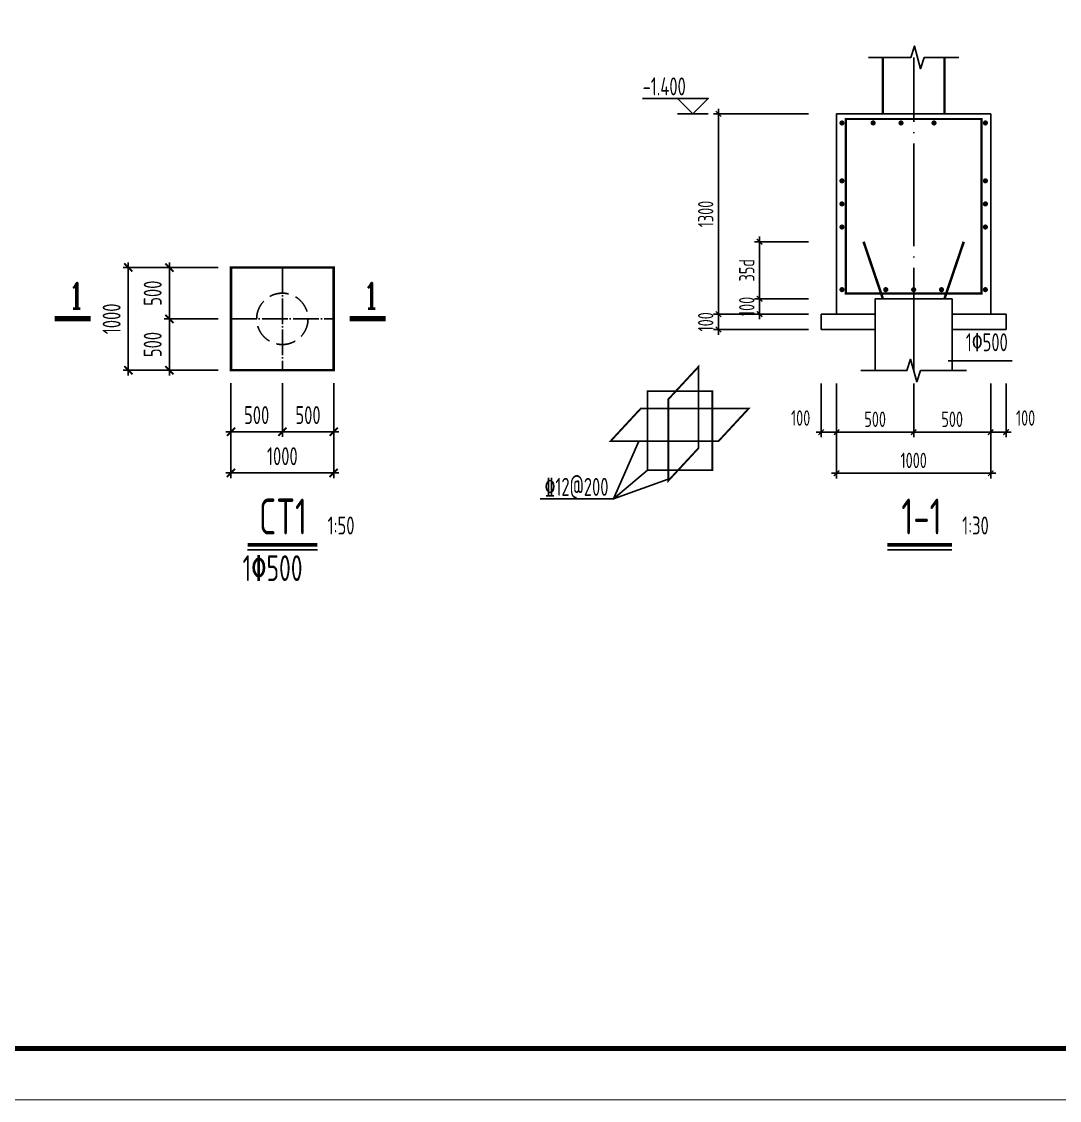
# Model space of a CAD drawing. Extents: x 287149 to 898857, y 100802 to 160212.
# Drawn here: x 545001 to 565214, y 100812 to 121822 of the extents above; entities that cross this region are included whole.
import ezdxf
from ezdxf.enums import TextEntityAlignment as Align

# ---------------------------------------------------------------- set-up
doc = ezdxf.new("R2010")
doc.units = 0
doc.header["$LTSCALE"] = 1000
doc.linetypes.add('DASH', pattern=[0.35, 0.25, -0.1])
doc.linetypes.add('DOTE', pattern=[2.42, 2, -0.2, 0.02, -0.2])
doc.layers.get('0').update_dxf_attribs({"linetype": 'CONTINUOUS'})
doc.layers.get('DEFPOINTS').update_dxf_attribs({"linetype": 'CONTINUOUS'})
for name, color, linetype in [('AXIS', 8, 'DOTE'), ('COLU', 7, 'CONTINUOUS'), ('CT', 255, 'CONTINUOUS'), ('DIM', 3, 'CONTINUOUS'), ('FRAME', 3, 'CONTINUOUS'), ('TEXT', 7, 'CONTINUOUS'), ('THIN', 7, 'CONTINUOUS'), ('ZJ', 1, 'CONTINUOUS'), ('填充', 8, 'CONTINUOUS')]:
    doc.layers.add(name, color=color, linetype=linetype)
doc.layers.add('rein', color=1, linetype='CONTINUOUS', lineweight=18)
doc.styles.add('COMPLEX', font='COMPLEX')
doc.styles.add('TSSD_Dimension', font='tssdeng.shx', dxfattribs={"width": 0.7, "bigfont": 'hztxt.shx'})
doc.styles.add('TSSD_Label', font='tssdeng.shx', dxfattribs={"width": 0.7, "bigfont": 'aHzTXT.shx'})
doc.styles.add('TSSD_Rein', font='tssdeng.shx', dxfattribs={"width": 0.7, "bigfont": 'hztxt.shx'})
doc.dimstyles.new('TSSD_30_100', dxfattribs={"dimtxt": 300, "dimasz": 100, "dimexe": 100, "dimexo": 250, "dimgap": 100, "dimtad": 1, "dimdec": 0, "dimlfac": 0.333333, "dimzin": 0, "dimdsep": 46, "dimtxsty": 'TSSD_Dimension', "dimblk": 'ARCHTICK', "dimcen": 0, "dimdle": 100, "dimclrt": 7, "dimadec": 0, "dimazin": 0, "dimtfac": 1, "dimtdec": 0, "dimtix": 1, "dimtmove": 2, "dimatfit": 3, "dimfxl": 100, "dimtolj": 1, "dimtzin": 0, "dimarcsym": 0})
doc.dimstyles.new('TSSD_50_100', dxfattribs={"dimtxt": 350, "dimasz": 150, "dimexe": 100, "dimexo": 250, "dimgap": 150, "dimtad": 1, "dimdec": 0, "dimlfac": 0.5, "dimzin": 0, "dimdsep": 46, "dimtxsty": 'TSSD_Dimension', "dimblk": 'ARCHTICK', "dimcen": 0, "dimdle": 100, "dimclrd": 3, "dimclre": 3, "dimclrt": 7, "dimadec": 0, "dimazin": 0, "dimtfac": 1, "dimtdec": 0, "dimtix": 1, "dimtmove": 2, "dimatfit": 3, "dimfxl": 100, "dimtolj": 1, "dimtzin": 0, "dimarcsym": 0})

# ---------------------------------------------------------------- blocks, each defined once
blk = doc.blocks.new('A$C2F0C53E4')
at = {"layer": 'FRAME'}
for points, const_width in [([(10, 42010), (10, 10), (59410, 10), (59410, 42010)], 20), ([(2510, 41010), (2510, 1010), (58410, 1010), (58410, 41010)], 100)]:
    blk.add_lwpolyline(points, close=True, dxfattribs=dict(at, const_width=const_width))
blk = doc.blocks.new('_ARCHTICK')
at = {"color": 0}
blk.add_lwpolyline([(-0.53033, -0.53033, 0.25, 0.25, 0), (0.53033, 0.53033, 0.5, 0.5, 0)], format="xyseb", dxfattribs=at)
blk = doc.blocks.new('*D61')
at = {"layer": 'DEFPOINTS', "color": 0}
for p in [(549079.531898, 115032.408617), (550079.531898, 115032.408617), (549079.531898, 113832.408617)]:
    blk.add_point(p, dxfattribs=at)
at = {"layer": 'DIM', "color": 3, "lineweight": -2}
for p, q in [((549079.531898, 114782.408617), (549079.531898, 113732.408617)), ((550079.531898, 114782.408617), (550079.531898, 113732.408617)), ((550179.531898, 113832.408617), (548979.531898, 113832.408617))]:
    blk.add_line(p, q, dxfattribs=at)
at = {"layer": 'DIM', "color": 3, "lineweight": -2, "xscale": 150, "yscale": 150, "zscale": 150, "rotation": 180}
blk.add_blockref('_ARCHTICK', (549079.531898, 113832.408617), dxfattribs=at)
at = {"layer": 'DIM', "color": 3, "lineweight": -2, "xscale": 150, "yscale": 150, "zscale": 150}
blk.add_blockref('_ARCHTICK', (550079.531898, 113832.408617), dxfattribs=at)
at = {"layer": 'DIM', "color": 7, "insert": (549579.531898, 114157.408617), "char_height": 350, "attachment_point": 5, "style": 'TSSD_Dimension'}
blk.add_mtext('\\A1;500', dxfattribs=at)
blk = doc.blocks.new('*D62')
at = {"layer": 'DEFPOINTS', "color": 0}
for p in [(550079.531898, 115032.408617), (551079.531898, 115032.408617), (551079.531898, 113832.408617)]:
    blk.add_point(p, dxfattribs=at)
at = {"layer": 'DIM', "color": 3, "lineweight": -2}
for p, q in [((550079.531898, 114782.408617), (550079.531898, 113732.408617)), ((551079.531898, 114782.408617), (551079.531898, 113732.408617)), ((549979.531898, 113832.408617), (551179.531898, 113832.408617))]:
    blk.add_line(p, q, dxfattribs=at)
at = {"layer": 'DIM', "color": 3, "lineweight": -2, "xscale": 150, "yscale": 150, "zscale": 150, "rotation": 180}
blk.add_blockref('_ARCHTICK', (550079.531898, 113832.408617), dxfattribs=at)
at = {"layer": 'DIM', "color": 3, "lineweight": -2, "xscale": 150, "yscale": 150, "zscale": 150}
blk.add_blockref('_ARCHTICK', (551079.531898, 113832.408617), dxfattribs=at)
at = {"layer": 'DIM', "color": 7, "insert": (550579.531898, 114157.408617), "char_height": 350, "attachment_point": 5, "style": 'TSSD_Dimension'}
blk.add_mtext('\\A1;500', dxfattribs=at)
blk = doc.blocks.new('*D63')
at = {"layer": 'DEFPOINTS', "color": 0}
for p in [(549079.531898, 115032.408617), (551079.531898, 115032.408617), (551079.531898, 113032.408617)]:
    blk.add_point(p, dxfattribs=at)
at = {"layer": 'DIM', "color": 3, "lineweight": -2}
for p, q in [((549079.531898, 114782.408617), (549079.531898, 112932.408617)), ((551079.531898, 114782.408617), (551079.531898, 112932.408617)), ((548979.531898, 113032.408617), (551179.531898, 113032.408617))]:
    blk.add_line(p, q, dxfattribs=at)
at = {"layer": 'DIM', "color": 3, "lineweight": -2, "xscale": 150, "yscale": 150, "zscale": 150, "rotation": 180}
blk.add_blockref('_ARCHTICK', (549079.531898, 113032.408617), dxfattribs=at)
at = {"layer": 'DIM', "color": 3, "lineweight": -2, "xscale": 150, "yscale": 150, "zscale": 150}
blk.add_blockref('_ARCHTICK', (551079.531898, 113032.408617), dxfattribs=at)
at = {"layer": 'DIM', "color": 7, "insert": (550079.531898, 113357.408617), "char_height": 350, "attachment_point": 5, "style": 'TSSD_Dimension'}
blk.add_mtext('\\A1;1000', dxfattribs=at)
blk = doc.blocks.new('*D64')
at = {"layer": 'DEFPOINTS', "color": 0}
for p in [(547879.531898, 117032.408617), (549079.531898, 117032.408617), (549079.531898, 116032.408617)]:
    blk.add_point(p, dxfattribs=at)
at = {"layer": 'DIM', "color": 3, "lineweight": -2}
for p, q in [((548829.531898, 117032.408617), (547779.531898, 117032.408617)), ((547879.531898, 115932.408617), (547879.531898, 117132.408617)), ((548829.531898, 116032.408617), (547779.531898, 116032.408617))]:
    blk.add_line(p, q, dxfattribs=at)
at = {"layer": 'DIM', "color": 3, "lineweight": -2, "xscale": 150, "yscale": 150, "zscale": 150}
for p, rotation in [((547879.531898, 117032.408617), 90), ((547879.531898, 116032.408617), 270)]:
    blk.add_blockref('_ARCHTICK', p, dxfattribs=dict(at, rotation=rotation))
at = {"layer": 'DIM', "color": 7, "insert": (547554.531898, 116532.408617), "char_height": 350, "attachment_point": 5, "rotation": 90, "style": 'TSSD_Dimension'}
blk.add_mtext('\\A1;500', dxfattribs=at)
blk = doc.blocks.new('*D65')
at = {"layer": 'DEFPOINTS', "color": 0}
for p in [(549079.531898, 116032.408617), (547879.531898, 115032.408617), (549079.531898, 115032.408617)]:
    blk.add_point(p, dxfattribs=at)
at = {"layer": 'DIM', "color": 3, "lineweight": -2}
for p, q in [((548829.531898, 116032.408617), (547779.531898, 116032.408617)), ((547879.531898, 116132.408617), (547879.531898, 114932.408617)), ((548829.531898, 115032.408617), (547779.531898, 115032.408617))]:
    blk.add_line(p, q, dxfattribs=at)
at = {"layer": 'DIM', "color": 3, "lineweight": -2, "xscale": 150, "yscale": 150, "zscale": 150}
for p, rotation in [((547879.531898, 116032.408617), 90), ((547879.531898, 115032.408617), 270)]:
    blk.add_blockref('_ARCHTICK', p, dxfattribs=dict(at, rotation=rotation))
at = {"layer": 'DIM', "color": 7, "insert": (547554.531898, 115532.408617), "char_height": 350, "attachment_point": 5, "rotation": 90, "style": 'TSSD_Dimension'}
blk.add_mtext('\\A1;500', dxfattribs=at)
blk = doc.blocks.new('*D66')
at = {"layer": 'DEFPOINTS', "color": 0}
for p in [(549079.531898, 117032.408617), (547079.531898, 115032.408617), (549079.531898, 115032.408617)]:
    blk.add_point(p, dxfattribs=at)
at = {"layer": 'DIM', "color": 3, "lineweight": -2}
for p, q in [((548829.531898, 117032.408617), (546979.531898, 117032.408617)), ((547079.531898, 117132.408617), (547079.531898, 114932.408617)), ((548829.531898, 115032.408617), (546979.531898, 115032.408617))]:
    blk.add_line(p, q, dxfattribs=at)
at = {"layer": 'DIM', "color": 3, "lineweight": -2, "xscale": 150, "yscale": 150, "zscale": 150}
for p, rotation in [((547079.531898, 117032.408617), 90), ((547079.531898, 115032.408617), 270)]:
    blk.add_blockref('_ARCHTICK', p, dxfattribs=dict(at, rotation=rotation))
at = {"layer": 'DIM', "color": 7, "insert": (546754.531898, 116032.408617), "char_height": 350, "attachment_point": 5, "rotation": 90, "style": 'TSSD_Dimension'}
blk.add_mtext('\\A1;1000', dxfattribs=at)
blk = doc.blocks.new('*D67')
at = {"layer": 'DEFPOINTS', "color": 0}
for p in [(558574.591824, 116124.286224), (560575.065598, 116124.286224), (560575.065598, 115824.286224)]:
    blk.add_point(p, dxfattribs=at)
at = {"layer": 'DIM', "color": 0, "lineweight": -2}
for p, q in [((558574.591824, 116124.286224), (558574.591824, 116224.286224)), ((560325.065598, 116124.286224), (558474.591824, 116124.286224)), ((558574.591824, 115824.286224), (558574.591824, 116124.286224)), ((560325.065598, 115824.286224), (558474.591824, 115824.286224)), ((558574.591824, 115824.286224), (558574.591824, 115724.286224))]:
    blk.add_line(p, q, dxfattribs=at)
at = {"layer": 'DIM', "color": 0, "lineweight": -2, "xscale": 100, "yscale": 100, "zscale": 100}
for p, rotation in [((558574.591824, 116124.286224), 270), ((558574.591824, 115824.286224), 90)]:
    blk.add_blockref('_ARCHTICK', p, dxfattribs=dict(at, rotation=rotation))
at = {"layer": 'DIM', "color": 7, "insert": (558324.591824, 115974.286224), "char_height": 300, "attachment_point": 5, "rotation": 90, "style": 'TSSD_Dimension'}
blk.add_mtext('\\A1;100', dxfattribs=at)
blk = doc.blocks.new('*D68')
at = {"layer": 'DEFPOINTS', "color": 0}
for p in [(559374.602353, 116424.286224), (560575.065598, 116424.286224), (560575.065598, 116124.286224)]:
    blk.add_point(p, dxfattribs=at)
at = {"layer": 'DIM', "color": 0, "lineweight": -2}
for p, q in [((560325.065598, 116424.286224), (559274.602353, 116424.286224)), ((559374.602353, 116424.286224), (559374.602353, 116524.286224)), ((559374.602353, 116124.286224), (559374.602353, 116424.286224)), ((560325.065598, 116124.286224), (559274.602353, 116124.286224)), ((559374.602353, 116124.286224), (559374.602353, 116024.286224))]:
    blk.add_line(p, q, dxfattribs=at)
at = {"layer": 'DIM', "color": 0, "lineweight": -2, "xscale": 100, "yscale": 100, "zscale": 100}
for p, rotation in [((559374.602353, 116424.286224), 270), ((559374.602353, 116124.286224), 90)]:
    blk.add_blockref('_ARCHTICK', p, dxfattribs=dict(at, rotation=rotation))
at = {"layer": 'DIM', "color": 7, "insert": (559124.602353, 116274.286224), "char_height": 300, "attachment_point": 5, "rotation": 90, "style": 'TSSD_Dimension'}
blk.add_mtext('\\A1;100', dxfattribs=at)
blk = doc.blocks.new('*D69')
at = {"layer": 'DEFPOINTS', "color": 0}
for p in [(558574.591824, 120024.286224), (560575.065598, 120024.286224), (560575.065598, 116124.286224)]:
    blk.add_point(p, dxfattribs=at)
at = {"layer": 'DIM', "color": 0, "lineweight": -2}
for p, q in [((560325.065598, 120024.286224), (558474.591824, 120024.286224)), ((558574.591824, 116024.286224), (558574.591824, 120124.286224)), ((560325.065598, 116124.286224), (558474.591824, 116124.286224))]:
    blk.add_line(p, q, dxfattribs=at)
at = {"layer": 'DIM', "color": 0, "lineweight": -2, "xscale": 100, "yscale": 100, "zscale": 100}
for p, rotation in [((558574.591824, 120024.286224), 90), ((558574.591824, 116124.286224), 270)]:
    blk.add_blockref('_ARCHTICK', p, dxfattribs=dict(at, rotation=rotation))
at = {"layer": 'DIM', "color": 7, "insert": (558324.591824, 118074.286224), "char_height": 300, "attachment_point": 5, "rotation": 90, "style": 'TSSD_Dimension'}
blk.add_mtext('\\A1;1300', dxfattribs=at)
blk = doc.blocks.new('*D70')
at = {"layer": 'DEFPOINTS', "color": 0}
for p in [(559374.602353, 117533.310336), (560575.065598, 117533.310336), (560575.065598, 116424.286224)]:
    blk.add_point(p, dxfattribs=at)
at = {"layer": 'DIM', "color": 0, "lineweight": -2}
for p, q in [((560325.065598, 117533.310336), (559274.602353, 117533.310336)), ((559374.602353, 116324.286224), (559374.602353, 117633.310336)), ((560325.065598, 116424.286224), (559274.602353, 116424.286224))]:
    blk.add_line(p, q, dxfattribs=at)
at = {"layer": 'DIM', "color": 0, "lineweight": -2, "xscale": 100, "yscale": 100, "zscale": 100}
for p, rotation in [((559374.602353, 117533.310336), 90), ((559374.602353, 116424.286224), 270)]:
    blk.add_blockref('_ARCHTICK', p, dxfattribs=dict(at, rotation=rotation))
at = {"layer": 'DIM', "color": 7, "insert": (559124.602353, 116978.79828), "char_height": 300, "attachment_point": 5, "rotation": 90, "style": 'TSSD_Dimension'}
blk.add_mtext('\\A1;35d', dxfattribs=at)
blk = doc.blocks.new('*D71')
at = {"layer": 'DEFPOINTS', "color": 0}
for p in [(560875.065598, 115026.102197), (562375.065598, 115026.102197), (562375.065598, 113826.142896)]:
    blk.add_point(p, dxfattribs=at)
at = {"layer": 'DIM', "color": 0, "lineweight": -2}
for p, q in [((560875.065598, 114776.102197), (560875.065598, 113726.142896)), ((562375.065598, 114776.102197), (562375.065598, 113726.142896)), ((560775.065598, 113826.142896), (562475.065598, 113826.142896))]:
    blk.add_line(p, q, dxfattribs=at)
at = {"layer": 'DIM', "color": 0, "lineweight": -2, "xscale": 100, "yscale": 100, "zscale": 100, "rotation": 180}
blk.add_blockref('_ARCHTICK', (560875.065598, 113826.142896), dxfattribs=at)
at = {"layer": 'DIM', "color": 0, "lineweight": -2, "xscale": 100, "yscale": 100, "zscale": 100}
blk.add_blockref('_ARCHTICK', (562375.065598, 113826.142896), dxfattribs=at)
at = {"layer": 'DIM', "color": 7, "insert": (561625.065598, 114076.142896), "char_height": 300, "attachment_point": 5, "style": 'TSSD_Dimension'}
blk.add_mtext('\\A1;500', dxfattribs=at)
blk = doc.blocks.new('*D72')
at = {"layer": 'DEFPOINTS', "color": 0}
for p in [(562375.065598, 115026.102197), (563875.065598, 115026.102197), (563875.065598, 113826.142896)]:
    blk.add_point(p, dxfattribs=at)
at = {"layer": 'DIM', "color": 0, "lineweight": -2}
for p, q in [((562375.065598, 114776.102197), (562375.065598, 113726.142896)), ((563875.065598, 114776.102197), (563875.065598, 113726.142896)), ((562275.065598, 113826.142896), (563975.065598, 113826.142896))]:
    blk.add_line(p, q, dxfattribs=at)
at = {"layer": 'DIM', "color": 0, "lineweight": -2, "xscale": 100, "yscale": 100, "zscale": 100, "rotation": 180}
blk.add_blockref('_ARCHTICK', (562375.065598, 113826.142896), dxfattribs=at)
at = {"layer": 'DIM', "color": 0, "lineweight": -2, "xscale": 100, "yscale": 100, "zscale": 100}
blk.add_blockref('_ARCHTICK', (563875.065598, 113826.142896), dxfattribs=at)
at = {"layer": 'DIM', "color": 7, "insert": (563125.065598, 114076.142896), "char_height": 300, "attachment_point": 5, "style": 'TSSD_Dimension'}
blk.add_mtext('\\A1;500', dxfattribs=at)
blk = doc.blocks.new('*D73')
at = {"layer": 'DEFPOINTS', "color": 0}
for p in [(563875.065598, 115026.102197), (564175.065598, 115026.102197), (563875.065598, 113826.142896)]:
    blk.add_point(p, dxfattribs=at)
at = {"layer": 'DIM', "color": 0, "lineweight": -2}
for p, q in [((563875.065598, 114776.102197), (563875.065598, 113726.142896)), ((564175.065598, 114776.102197), (564175.065598, 113726.142896)), ((564275.065598, 113826.142896), (563775.065598, 113826.142896))]:
    blk.add_line(p, q, dxfattribs=at)
at = {"layer": 'DIM', "color": 0, "lineweight": -2, "xscale": 100, "yscale": 100, "zscale": 100, "rotation": 180}
blk.add_blockref('_ARCHTICK', (563875.065598, 113826.142896), dxfattribs=at)
at = {"layer": 'DIM', "color": 0, "lineweight": -2, "xscale": 100, "yscale": 100, "zscale": 100}
blk.add_blockref('_ARCHTICK', (564175.065598, 113826.142896), dxfattribs=at)
at = {"layer": 'DIM', "color": 7, "insert": (564554.407677, 114101.142896), "char_height": 300, "attachment_point": 5, "style": 'TSSD_Dimension'}
blk.add_mtext('\\A1;100', dxfattribs=at)
blk = doc.blocks.new('*D74')
at = {"layer": 'DEFPOINTS', "color": 0}
for p in [(560575.065598, 115026.102197), (560875.065598, 115026.102197), (560875.065598, 113826.142896)]:
    blk.add_point(p, dxfattribs=at)
at = {"layer": 'DIM', "color": 0, "lineweight": -2}
for p, q in [((560575.065598, 114776.102197), (560575.065598, 113726.142896)), ((560875.065598, 114776.102197), (560875.065598, 113726.142896)), ((560475.065598, 113826.142896), (560975.065598, 113826.142896))]:
    blk.add_line(p, q, dxfattribs=at)
at = {"layer": 'DIM', "color": 0, "lineweight": -2, "xscale": 100, "yscale": 100, "zscale": 100, "rotation": 180}
blk.add_blockref('_ARCHTICK', (560575.065598, 113826.142896), dxfattribs=at)
at = {"layer": 'DIM', "color": 0, "lineweight": -2, "xscale": 100, "yscale": 100, "zscale": 100}
blk.add_blockref('_ARCHTICK', (560875.065598, 113826.142896), dxfattribs=at)
at = {"layer": 'DIM', "color": 7, "insert": (560173.805303, 114101.142896), "char_height": 300, "attachment_point": 5, "style": 'TSSD_Dimension'}
blk.add_mtext('\\A1;100', dxfattribs=at)
blk = doc.blocks.new('*D75')
at = {"layer": 'DEFPOINTS', "color": 0}
for p in [(560875.065598, 115026.102197), (563875.065598, 115026.102197), (563875.065598, 113026.077444)]:
    blk.add_point(p, dxfattribs=at)
at = {"layer": 'DIM', "color": 0, "lineweight": -2}
for p, q in [((560875.065598, 114776.102197), (560875.065598, 112926.077444)), ((563875.065598, 114776.102197), (563875.065598, 112926.077444)), ((560775.065598, 113026.077444), (563975.065598, 113026.077444))]:
    blk.add_line(p, q, dxfattribs=at)
at = {"layer": 'DIM', "color": 0, "lineweight": -2, "xscale": 100, "yscale": 100, "zscale": 100, "rotation": 180}
blk.add_blockref('_ARCHTICK', (560875.065598, 113026.077444), dxfattribs=at)
at = {"layer": 'DIM', "color": 0, "lineweight": -2, "xscale": 100, "yscale": 100, "zscale": 100}
blk.add_blockref('_ARCHTICK', (563875.065598, 113026.077444), dxfattribs=at)
at = {"layer": 'DIM', "color": 7, "insert": (562375.065598, 113276.077444), "char_height": 300, "attachment_point": 5, "style": 'TSSD_Dimension'}
blk.add_mtext('\\A1;1000', dxfattribs=at)

msp = doc.modelspace()

# ---------------------------------------------------------------- linework, layer by layer
at = {"layer": 'AXIS'}
msp.add_line((562375.066, 115026.102), (562375.066, 121122.871), dxfattribs=at)
at = {"layer": 'AXIS', "ltscale": 0.25}
for points in [[(550079.532, 117032.409), (550079.532, 115032.409)], [(549079.532, 116032.409), (551079.532, 116032.409)]]:
    msp.add_lwpolyline(points, dxfattribs=at)
at = {"layer": 'COLU', "const_width": 50}
for points in [[(561775.066, 120024.286), (561775.066, 121122.871)], [(562975.066, 120024.286), (562975.066, 121122.871)]]:
    msp.add_lwpolyline(points, dxfattribs=at)
msp.add_lwpolyline([(549079.532, 117032.409), (549079.532, 115032.409), (551079.532, 115032.409), (551079.532, 117032.409)], close=True, dxfattribs=at)
at = {"layer": 'CT'}
for p, q in [((560875.066, 116124.286), (560575.066, 116124.286)), ((560575.066, 116124.286), (560575.066, 115824.286)), ((563875.066, 116124.286), (564175.066, 116124.286)), ((564175.066, 116124.286), (564175.066, 115824.286)), ((560575.066, 115824.286), (561625.066, 115824.286)), ((563125.066, 115824.286), (564175.066, 115824.286))]:
    msp.add_line(p, q, dxfattribs=at)
msp.add_lwpolyline([(563125.066, 116124.286), (563875.066, 116124.286), (563875.066, 120024.286), (560875.066, 120024.286), (560875.066, 116124.286), (561625.066, 116124.286)], dxfattribs=at)
at = {"layer": 'rein', "const_width": 50}
for points in [[(561003.391, 119847.513, 1), (560953.391, 119847.513, 1)], [(561560.488, 119847.513, -1), (561610.488, 119847.513, -1)], [(562104.235, 119847.513, -1), (562154.235, 119847.513, -1)], [(562745.896, 119847.513, -1), (562795.896, 119847.513, -1)], [(563746.74, 119847.513, -1), (563796.74, 119847.513, -1)], [(561003.391, 118720.337, -1), (560953.391, 118720.337, -1)], [(563746.74, 118720.337, 1), (563796.74, 118720.337, 1)], [(561003.391, 118270.337, -1), (560953.391, 118270.337, -1)], [(563746.74, 118270.337, 1), (563796.74, 118270.337, 1)], [(561003.391, 117820.337, -1), (560953.391, 117820.337, -1)], [(563746.74, 117820.337, 1), (563796.74, 117820.337, 1)], [(561003.391, 116601.059, -1), (560953.391, 116601.059, -1)], [(561806.318, 116601.059, 1), (561856.318, 116601.059, 1)], [(562350.066, 116601.059, 1), (562400.066, 116601.059, 1)], [(562941.726, 116601.059, -1), (562891.726, 116601.059, -1)], [(563746.74, 116601.059, 1), (563796.74, 116601.059, 1)]]:
    msp.add_lwpolyline(points, format="xyb", close=True, dxfattribs=at)
at = {"layer": 'rein'}
for points, const_width in [([(563695.066, 116524.286), (563695.066, 116524.286), (563695.066, 119924.286), (561055.066, 119924.286), (561055.066, 116524.286), (563695.066, 116524.286)], 45), ([(561775.492, 116424.286), (561399.798, 117533.31), (561399.798, 117533.31)], 50), ([(562974.639, 116424.286), (563350.333, 117533.31), (563350.333, 117533.31)], 50), ([(557595.852, 112879.576), (558184.787, 113515.031), (558184.787, 115100.476), (557595.852, 114465.02), (557595.852, 112879.576)], 35.84), ([(557190.54, 114623.712), (558453.362, 114623.712), (558453.362, 113084.975), (557190.54, 113084.975), (557190.54, 114623.712)], 35.84), ([(558573.47, 113650.645), (556471.198, 113650.645), (557060.133, 114286.1), (559162.405, 114286.1), (558573.47, 113650.645)], 35.84)]:
    msp.add_lwpolyline(points, dxfattribs=dict(at, const_width=const_width))
at = {"layer": 'TEXT'}
for p, q in [((563043.874, 115212.679), (564296.035, 115212.679)), ((556529.444, 112525.491), (557021.878, 113650.645)), ((557190.54, 113084.975), (556529.444, 112525.491)), ((557595.852, 112912.98), (556529.444, 112525.491)), ((556529.444, 112525.491), (555102.082, 112525.491)), ((549401.492, 111532.898), (550761.254, 111532.898))]:
    msp.add_line(p, q, dxfattribs=at)
at = {"layer": 'TEXT', "linetype": 'ByBlock'}
msp.add_line((561863.201, 111532.898), (563120.323, 111532.898), dxfattribs=at)
at = {"layer": 'TEXT'}
for points, const_width in [([(545645.126, 116034.719), (546345.126, 116034.719)], 100), ([(551389.096, 116034.719), (552089.096, 116034.719)], 100), ([(550761.254, 111632.898), (549401.492, 111632.898)], 70), ([(563120.323, 111632.898), (561863.201, 111632.898)], 70)]:
    msp.add_lwpolyline(points, dxfattribs=dict(at, const_width=const_width))
at = {"layer": 'THIN'}
for points in [[(561495.066, 121122.871), (562320.066, 121122.871), (562390.066, 121342.871), (562510.066, 120902.871), (562580.066, 121122.871), (563255.066, 121122.871)], [(557096.13, 120324.286), (558374.592, 120324.286), (558074.592, 120024.286), (557774.592, 120324.286)], [(557774.592, 120024.286), (558374.592, 120024.286)], [(561345.066, 115026.102), (562245.066, 115026.102), (562315.066, 115246.102), (562435.066, 114806.102), (562505.066, 115026.102), (563405.066, 115026.102)]]:
    msp.add_lwpolyline(points, dxfattribs=at)
at = {"layer": 'ZJ', "linetype": 'ByBlock'}
for p, q in [((561625.066, 115026.102), (561625.066, 116424.286)), ((561625.066, 116424.286), (563125.066, 116424.286)), ((563125.066, 115026.102), (563125.066, 116424.286))]:
    msp.add_line(p, q, dxfattribs=at)
at = {"layer": 'ZJ', "linetype": 'DASH', "ltscale": 1.5}
msp.add_circle((550079.532, 116032.409), 500, dxfattribs=at)

# ---------------------------------------------------------------- block references
at = {"layer": '填充'}
msp.add_blockref('A$C2F0C53E4', (517436.971, 100811.708), dxfattribs=at)

# ---------------------------------------------------------------- texts
at = {"layer": 'TEXT', "width": 0.7}
for s, style, p in [('1', 'COMPLEX', (545915.832, 116234.339)), ('1', 'COMPLEX', (551659.802, 116234.339)), ('1%%130500', 'TSSD_Rein', (549305.281, 110927.609))]:
    msp.add_text(s, height=500, dxfattribs=dict(at, style=style)).set_placement(p)
at = {"layer": 'TEXT', "style": 'TSSD_Rein', "width": 0.7}
msp.add_text('1%%130500', height=350, dxfattribs=at).set_placement((563799.448, 115296.326), align=Align.BOTTOM_CENTER)
msp.add_text('%%13212@200', height=350, dxfattribs=at).set_placement((556431.197, 112585.491), align=Align.RIGHT)
at = {"layer": 'TEXT', "linetype": 'ByBlock', "style": 'TSSD_Rein', "width": 0.7}
for s, p in [('CT1', (550561.254, 111832.898)), ('1-1', (562920.323, 111833.13))]:
    msp.add_text(s, height=700, dxfattribs=at).set_placement(p, align=Align.RIGHT)
for s, p in [('1:50', (550961.254, 111832.898)), ('1:30', (563320.323, 111832.898))]:
    msp.add_text(s, height=350, dxfattribs=at).set_placement(p)
at = {"layer": 'THIN', "style": 'TSSD_Label', "width": 0.7}
msp.add_text('-1.400', height=350, dxfattribs=at).set_placement((557096.13, 120384.286))

# ---------------------------------------------------------------- dimensions: what is measured, and where the dimension line sits
at = {"layer": 'DIM'}
dim = msp.add_linear_dim(base=(558574.592, 120024.286), p1=(560575.066, 116124.286), p2=(560575.066, 120024.286), angle=90, dimstyle='TSSD_30_100', override={"dimjust": 0}, dxfattribs=at)
dim.commit()
dim.dimension.update_dxf_attribs({"geometry": '*D69', "text_midpoint": (558324.592, 118074.286)})
dim = msp.add_linear_dim(base=(559374.602, 117533.31), p1=(560575.066, 116424.286), p2=(560575.066, 117533.31), angle=90, text='35d', dimstyle='TSSD_30_100', dxfattribs=at)
dim.commit()
dim.dimension.update_dxf_attribs({"geometry": '*D70', "text_midpoint": (559124.602, 116978.798)})
for base, p1, p2, angle, dimstyle, picture, middle in [((547079.532, 115032.409), (549079.532, 117032.409), (549079.532, 115032.409), 270, 'TSSD_50_100', '*D66', (546754.532, 116032.409)), ((547879.532, 117032.409), (549079.532, 116032.409), (549079.532, 117032.409), 270, 'TSSD_50_100', '*D64', (547554.532, 116532.409)), ((559374.602, 116424.286), (560575.066, 116124.286), (560575.066, 116424.286), 90, 'TSSD_30_100', '*D68', (559124.602, 116274.286)), ((558574.592, 116124.286), (560575.066, 115824.286), (560575.066, 116124.286), 90, 'TSSD_30_100', '*D67', (558324.592, 115974.286)), ((547879.532, 115032.409), (549079.532, 116032.409), (549079.532, 115032.409), 270, 'TSSD_50_100', '*D65', (547554.532, 115532.409))]:
    dim = msp.add_linear_dim(base=base, p1=p1, p2=p2, angle=angle, dimstyle=dimstyle, dxfattribs=at)
    dim.commit()
    dim.dimension.update_dxf_attribs({"geometry": picture, "text_midpoint": middle})
for base, p1, p2, dimstyle, picture, middle in [((549079.532, 113832.409), (550079.532, 115032.409), (549079.532, 115032.409), 'TSSD_50_100', '*D61', (549579.532, 114157.409)), ((551079.532, 113032.409), (549079.532, 115032.409), (551079.532, 115032.409), 'TSSD_50_100', '*D63', (550079.532, 113357.409)), ((551079.532, 113832.409), (550079.532, 115032.409), (551079.532, 115032.409), 'TSSD_50_100', '*D62', (550579.532, 114157.409)), ((562375.066, 113826.143), (560875.066, 115026.102), (562375.066, 115026.102), 'TSSD_30_100', '*D71', (561625.066, 114076.143)), ((563875.066, 113026.077), (560875.066, 115026.102), (563875.066, 115026.102), 'TSSD_30_100', '*D75', (562375.066, 113276.077)), ((563875.066, 113826.143), (562375.066, 115026.102), (563875.066, 115026.102), 'TSSD_30_100', '*D72', (563125.066, 114076.143))]:
    dim = msp.add_linear_dim(base=base, p1=p1, p2=p2, dimstyle=dimstyle, dxfattribs=at)
    dim.commit()
    dim.dimension.update_dxf_attribs({"geometry": picture, "text_midpoint": middle})
for base, p1, p2, picture, middle in [((560875.066, 113826.143), (560575.066, 115026.102), (560875.066, 115026.102), '*D74', (560173.805, 114101.143)), ((563875.066, 113826.143), (564175.066, 115026.102), (563875.066, 115026.102), '*D73', (564554.408, 114101.143))]:
    dim = msp.add_linear_dim(base=base, p1=p1, p2=p2, dimstyle='TSSD_30_100', dxfattribs=at)
    dim.commit()
    dim.dimension.update_dxf_attribs({"geometry": picture, "text_midpoint": middle, "dimtype": 160})

doc.saveas('drawing.dxf')
